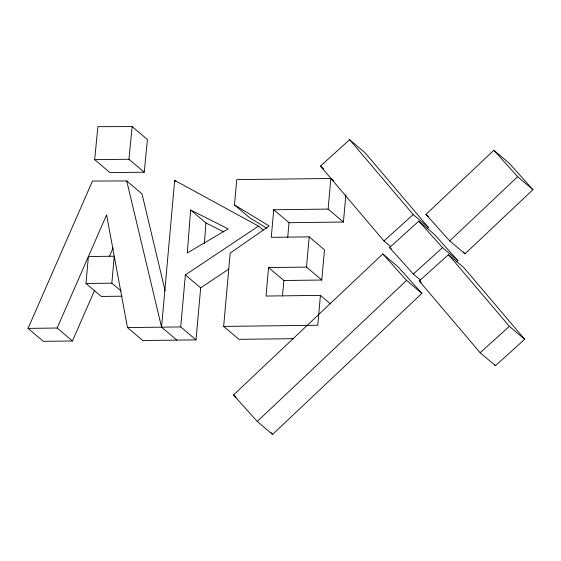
<?xml version="1.0" encoding="UTF-8"?>
<svg xmlns="http://www.w3.org/2000/svg" width="561" height="561" viewBox="0 0 561 561"><rect width="100%" height="100%" fill="white"/><g stroke="black" fill="none" stroke-linecap="round" stroke-linejoin="round"><path stroke-width="0.84" d="M190.628 209.982L187.325 252.948L228.145 228.853L190.628 209.982L205.936 222.934L223.909 231.974M204.351 243.551L205.936 222.934M121.975 296.194L101.289 296.446L85.987 283.494L88.393 256.524L114.255 256.209L111.842 283.186L121.162 291.061M228.909 269.014L200.67 287.863L196.027 339.875L176.869 340.106L161.568 327.161L174.667 180.369L258.495 226.104L263.151 230.045M196.027 339.875L180.726 326.93L185.368 274.918L258.495 226.104M293.782 338.683L238.958 339.349L223.65 326.404L230.199 253.053L269.217 225.978L234.491 204.926L236.756 179.611L330.857 178.468L333.515 180.719M345.857 194.814L343.43 222.037L328.122 209.092L273.726 209.751L271.265 237.338L309.181 236.875L324.489 249.82L321.79 280.037L306.488 267.092L268.565 267.555L266.026 296.047L320.422 295.388L330.401 303.831M282.485 296.04L283.873 280.5L268.565 267.555M287.723 237.352L289.027 222.696L273.726 209.751M306.488 267.092L309.181 236.875M320.422 295.388L317.757 325.261L223.65 326.404M328.122 209.092L330.857 178.468M94.655 159.661L97.887 126.674L132.144 126.59L147.445 139.535L144.247 172.192L109.956 172.613L94.655 159.661L128.939 159.247L144.247 172.192M128.939 159.247L132.144 126.59M94.669 290.128L72.439 340.976L43.351 341.333L28.05 328.388L92.467 181.028L126.716 180.951L142.024 193.896L165.116 290.801M28.05 328.388L57.138 328.031L106.597 214.884L127.473 327.568L142.775 340.513L176.869 340.106M109.297 256.658L113.147 247.85M233.509 394.972L382.812 253.944L398.128 266.896L421.886 293.382L272.576 434.41L257.261 421.451L233.509 394.972L236.167 397.223M425.946 214.407L493.876 150.243L509.192 163.202L532.95 189.681L465.02 253.845L449.705 240.886L425.946 214.407L428.611 216.658M257.261 421.451L406.571 280.423L421.886 293.382M449.705 240.886L517.635 176.722L532.95 189.681M390.631 246.581L383.969 240.95L320.415 166.091L349.629 139.703L364.945 152.655L428.506 227.514L427.209 228.692M383.969 240.95L413.191 214.561L428.506 227.514M420.659 280.227L413.338 274.034L389.579 247.548L418.794 221.16L434.109 234.119L457.867 260.599L456.57 261.777M413.338 274.034L442.552 247.646L457.867 260.599M419.263 281.019L448.477 254.631L463.793 267.583L524.682 339.3L495.468 365.688L480.153 352.729L419.263 281.019L421.262 282.709M480.153 352.729L509.367 326.341L524.682 339.3M289.027 222.696L343.43 222.037M283.873 280.5L321.79 280.037M85.987 283.494L111.842 283.186M127.473 327.568L180.726 326.93M266.791 228.173L249.799 217.871L234.491 204.926M320.415 166.091L323.739 168.903M389.579 247.548L391.578 249.238M174.667 180.369L176 181.491M185.368 274.918L200.67 287.863M57.138 328.031L72.439 340.976M493.876 150.243L517.635 176.722M463.281 251.903L465.02 253.845M418.794 221.16L442.552 247.646M382.812 253.944L406.571 280.423M270.844 432.468L272.576 434.41M448.477 254.631L509.367 326.341M349.629 139.703L413.191 214.561M494.339 364.362L495.468 365.688M126.716 180.951L161.568 327.161"/></g></svg>
